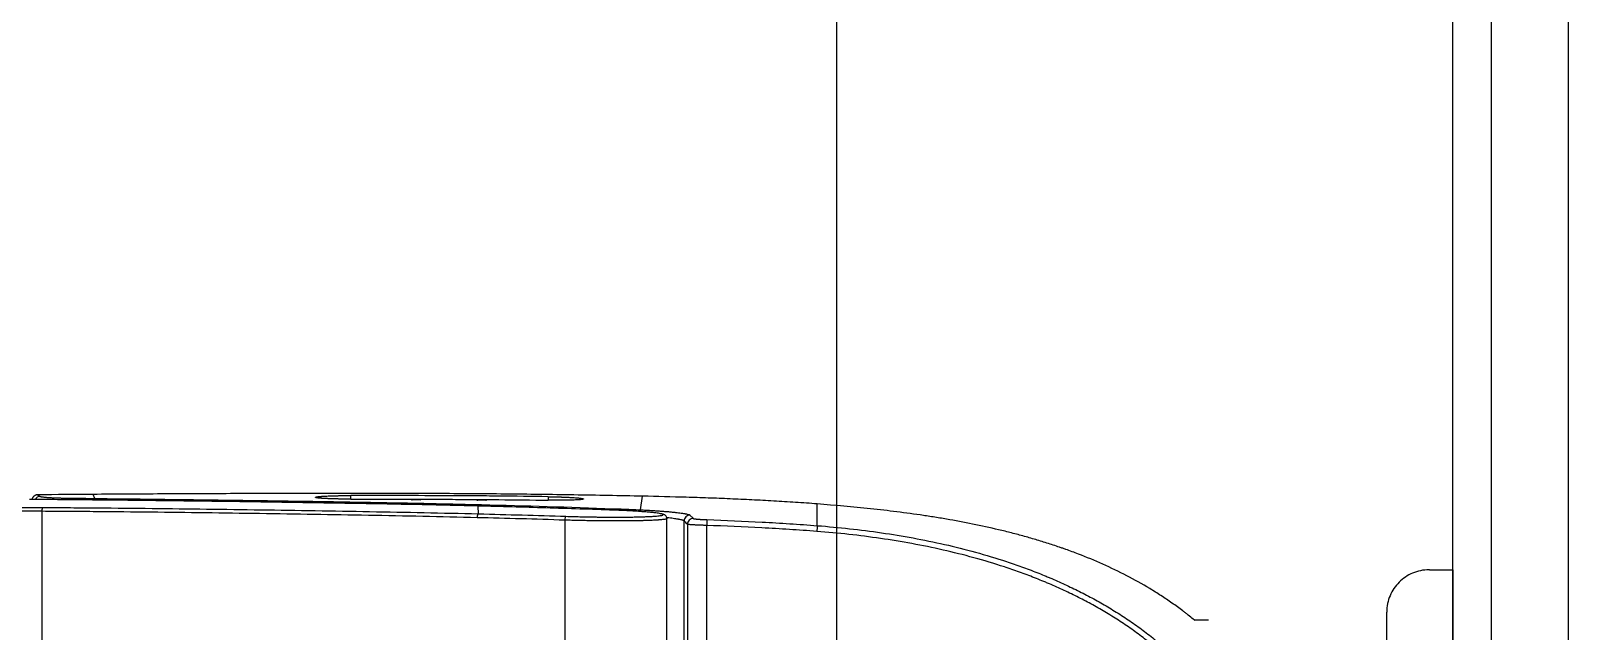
# Model space of a CAD drawing. Header units: millimetres. Extents: x -33000 to 294000, y 0 to 42408.
# Drawn here: x 136759.1 to 137158.3, y 13868.7 to 14024.6 of the extents above; entities that cross this region are included whole.
import ezdxf

# ---------------------------------------------------------------- set-up
doc = ezdxf.new("R2010")
doc.units = ezdxf.units.MM
doc.header["$LTSCALE"] = 50
doc.linetypes.add('DASHDOT', pattern=[22, 20, -1, 0, -1])
doc.layers.add('arch', color=8, linetype='Continuous')

msp = doc.modelspace()

# ---------------------------------------------------------------- linework, layer by layer
at = {"layer": 'arch'}
for p, q in [((137158.27, 14734.6), (137158.27, 13324.6)), ((137138.27, 14714.6), (137138.27, 13344.6)), ((136968.27, 14704.6), (136968.27, 13354.6)), ((137128.27, 13354.6), (137128.27, 14704.6))]:
    msp.add_line(p, q, dxfattribs=at)
at = {"layer": 'arch', "linetype": 'Continuous'}
for p, q in [((136775.79, 13903.13), (136775.29, 13904.2)), ((136917.42, 13900.2), (136917.97, 13903.73)), ((136875.34, 13899.15), (136875.27, 13901.16)), ((136924.26, 13862.21), (136924.26, 13897.93)), ((136928.72, 13862.65), (136928.72, 13897.3)), ((136929.62, 13896.42), (136929.62, 13861.77)), ((137064.84, 13871.5), (137061.34, 13871.5))]:
    msp.add_line(p, q, dxfattribs=at)
at = {"layer": 'arch', "linetype": 'DASHDOT'}
for p, q in [((137122.27, 13884.6), (137128.27, 13884.6)), ((137128.27, 13884.6), (137128.27, 13824.6)), ((137111.14, 13835.61), (137111.14, 13873.61))]:
    msp.add_line(p, q, dxfattribs=at)
for centre, end in [((137122.14, 13873.61), 180), ((137122.27, 13873.6), 90.6474)]:
    msp.add_arc(centre, 11, 90, end, dxfattribs=at)
at = {"layer": 'arch', "linetype": 'Continuous'}
for centre, major_axis, ratio, start_param, end_param in [((136761.61, 13902.19), (0.74, 1.3), 0.994967, 0.534249, 1.624058), ((136770.66, 13901.69), (0.02, 1.5), 0.325966, 0.053503, 0.7703), ((136875.33, 13898.15), (-0.025, -1), 0.32589, 3.194438, 4.720576), ((136898.06, 13897.5), (-0.032, -0.999), 0.32583, 3.194436, 4.722836), ((136912.39, 13898.92), (0.05, 1.5), 0.325788, 0.052844, 0.730475), ((136917.39, 13898.7), (0.08, 1.5), 0.514192, 0.058252, 0.785639), ((136930.22, 13897.3), (1.05, 1.07), 0.997304, 0.748443, 2.347461), ((136931.11, 13896.42), (1.05, 1.07), 0.997302, 0.748005, 2.347892), ((136934.61, 13896.14), (0.05, 1.5), 0.00001, 0.049886, 1.570771)]:
    msp.add_ellipse(centre, major_axis=major_axis, ratio=ratio, start_param=start_param, end_param=end_param, dxfattribs=at)
for points, knots in [([(136875.27, 13901.16), (136865.57, 13901.41), (136855.87, 13901.6), (136841.31, 13901.85), (136836.46, 13901.93), (136826.75, 13902.09), (136821.9, 13902.16), (136812.2, 13902.3), (136807.34, 13902.37), (136797.64, 13902.49), (136792.78, 13902.55), (136785.51, 13902.63), (136783.08, 13902.66), (136779.44, 13902.7), (136778.23, 13902.71), (136775.8, 13902.73), (136774.59, 13902.75), (136770.95, 13902.78), (136768.52, 13902.81), (136764.88, 13902.83), (136763.67, 13902.84), (136761.24, 13902.85), (136760.03, 13902.86), (136758.81, 13902.86)], [0, 0, 0, 0, 0.25, 0.25, 0.375, 0.375, 0.5, 0.5, 0.625, 0.625, 0.75, 0.75, 0.8125, 0.8125, 0.84375, 0.84375, 0.875, 0.875, 0.9375, 0.9375, 0.96875, 0.96875, 1, 1, 1, 1]), ([(136760.89, 13904.08), (136760.79, 13904.08), (136760.7, 13904.07), (136760.58, 13904.05), (136760.55, 13904.04), (136760.51, 13904.03), (136760.48, 13904.02), (136760.42, 13904), (136760.33, 13903.96), (136760.24, 13903.92), (136760.17, 13903.89), (136760.15, 13903.88), (136760.11, 13903.85), (136760.09, 13903.84), (136759.99, 13903.77), (136759.92, 13903.71), (136759.82, 13903.6), (136759.78, 13903.57), (136759.74, 13903.51), (136759.72, 13903.49), (136759.69, 13903.45), (136759.68, 13903.43), (136759.61, 13903.33), (136759.57, 13903.24), (136759.52, 13903.13), (136759.51, 13903.11), (136759.5, 13903.06), (136759.49, 13903.04), (136759.47, 13902.97), (136759.46, 13902.92), (136759.45, 13902.87), (136759.44, 13902.86), (136759.44, 13902.86)], [0, 0, 0, 0, 0.14142, 0.14142, 0.176775, 0.176775, 0.21213, 0.21213, 0.28284, 0.35355, 0.35355, 0.388905, 0.388905, 0.424261, 0.424261, 0.565681, 0.565681, 0.636391, 0.636391, 0.671746, 0.671746, 0.707101, 0.707101, 0.848521, 0.848521, 0.883876, 0.883876, 0.919231, 0.919231, 0.989941, 0.989941, 1, 1, 1, 1]), ([(136760.89, 13904.08), (136760.95, 13904.05), (136761, 13904.02), (136761.24, 13903.89), (136761.42, 13903.79), (136761.59, 13903.69)], [0, 0, 0, 0, 0.241703, 0.241703, 1, 1, 1, 1]), ([(136761.59, 13903.69), (136761.62, 13903.67), (136761.66, 13903.65), (136761.74, 13903.63), (136761.78, 13903.62), (136761.83, 13903.61), (136761.87, 13903.6), (136761.89, 13903.6), (136761.98, 13903.58), (136762.07, 13903.56), (136762.26, 13903.53), (136762.48, 13903.5), (136762.86, 13903.46), (136763.16, 13903.44), (136763.41, 13903.42), (136763.49, 13903.41), (136763.62, 13903.4), (136763.66, 13903.4), (136763.75, 13903.4), (136763.97, 13903.38), (136764.4, 13903.36), (136765.03, 13903.32), (136765.7, 13903.3), (136766.19, 13903.28), (136766.5, 13903.27), (136766.56, 13903.27), (136766.69, 13903.26), (136766.75, 13903.26), (136766.95, 13903.26), (136767.08, 13903.25), (136767.48, 13903.24), (136768.02, 13903.23), (136768.86, 13903.21), (136769.44, 13903.2), (136770.04, 13903.19), (136770.34, 13903.19), (136770.65, 13903.19)], [0, 0, 0, 0, 0.0625, 0.0625, 0.09375, 0.109375, 0.109375, 0.125, 0.125, 0.1875, 0.1875, 0.25, 0.3125, 0.375, 0.375, 0.40625, 0.40625, 0.421875, 0.421875, 0.4375, 0.5, 0.5625, 0.625, 0.6875, 0.6875, 0.703125, 0.703125, 0.71875, 0.71875, 0.75, 0.75, 0.8125, 0.875, 0.9375, 0.9375, 1, 1, 1, 1]), ([(136917.97, 13903.73), (136912.02, 13903.85), (136906.08, 13903.96), (136894.19, 13904.14), (136888.25, 13904.22), (136879.33, 13904.31), (136876.36, 13904.33), (136870.41, 13904.37), (136867.44, 13904.39), (136858.52, 13904.43), (136852.58, 13904.44), (136840.69, 13904.44), (136831.77, 13904.44), (136822.85, 13904.42), (136816.91, 13904.41), (136813.93, 13904.4), (136805.01, 13904.36), (136799.07, 13904.34), (136790.15, 13904.29), (136787.18, 13904.27), (136781.23, 13904.24), (136778.26, 13904.22), (136775.29, 13904.2)], [0, 0, 0, 0, 0.125, 0.125, 0.25, 0.25, 0.3125, 0.3125, 0.375, 0.375, 0.5, 0.5, 0.625, 0.6875, 0.6875, 0.75, 0.75, 0.875, 0.875, 0.9375, 0.9375, 1, 1, 1, 1]), ([(136775.79, 13903.13), (136778.63, 13903.1), (136781.48, 13903.07), (136787.17, 13903.01), (136790.02, 13902.97), (136798.56, 13902.87), (136804.25, 13902.8), (136815.64, 13902.65), (136821.34, 13902.57), (136832.72, 13902.39), (136838.42, 13902.3), (136846.96, 13902.15), (136849.8, 13902.1), (136855.5, 13901.99), (136861.19, 13901.88), (136866.88, 13901.75), (136872.58, 13901.62), (136875.42, 13901.55), (136889.66, 13901.19), (136901.04, 13900.83), (136912.42, 13900.41)], [0, 0, 0, 0, 0.0625, 0.0625, 0.125, 0.125, 0.25, 0.25, 0.375, 0.375, 0.5, 0.5, 0.5625, 0.5625, 0.625, 0.6875, 0.6875, 0.75, 0.75, 1, 1, 1, 1]), ([(136842.22, 13902.98), (136842.2, 13902.98), (136842.17, 13902.98), (136842.13, 13902.98), (136842.08, 13902.98), (136842.04, 13902.98), (136841.99, 13902.98), (136841.95, 13902.98), (136841.9, 13902.98), (136841.86, 13902.98), (136841.81, 13902.98), (136841.77, 13902.98), (136841.72, 13902.98), (136841.68, 13902.98), (136841.63, 13902.98), (136841.59, 13902.98), (136841.54, 13902.98), (136841.5, 13902.98), (136841.45, 13902.98), (136841.41, 13902.98), (136841.36, 13902.98), (136841.32, 13902.98), (136841.27, 13902.98), (136841.23, 13902.98), (136841.18, 13902.98), (136841.14, 13902.98), (136841.09, 13902.98), (136841.05, 13902.98), (136841, 13902.98), (136840.96, 13902.98), (136840.91, 13902.98), (136840.87, 13902.98), (136840.82, 13902.98), (136840.78, 13902.98), (136840.73, 13902.98), (136840.69, 13902.98), (136840.65, 13902.98), (136840.6, 13902.98), (136840.56, 13902.98), (136840.51, 13902.98), (136840.47, 13902.98), (136840.29, 13902.99), (136839.98, 13902.99), (136839.54, 13902.99), (136839.11, 13903), (136838.69, 13903.01), (136838.28, 13903.02), (136837.88, 13903.03), (136837.49, 13903.04), (136837.06, 13903.05), (136836.61, 13903.07), (136836.15, 13903.09), (136835.71, 13903.11), (136835.29, 13903.13), (136834.91, 13903.15), (136834.56, 13903.18), (136834.24, 13903.2), (136833.96, 13903.23), (136833.71, 13903.26), (136833.5, 13903.28), (136833.32, 13903.31), (136833.19, 13903.34), (136833.09, 13903.37), (136833.03, 13903.4), (136833.01, 13903.43), (136833.03, 13903.46), (136833.09, 13903.49), (136833.19, 13903.52), (136833.32, 13903.55), (136833.5, 13903.58), (136833.71, 13903.61), (136833.96, 13903.63), (136834.24, 13903.66), (136834.56, 13903.69), (136834.91, 13903.71), (136835.29, 13903.74), (136835.77, 13903.76), (136836.36, 13903.79), (136836.97, 13903.81), (136837.48, 13903.83), (136837.87, 13903.84), (136838.28, 13903.85), (136838.69, 13903.86), (136839.11, 13903.87), (136839.54, 13903.88), (136839.97, 13903.88), (136840.29, 13903.89), (136840.51, 13903.89), (136840.6, 13903.89), (136840.69, 13903.89), (136840.79, 13903.89), (136840.88, 13903.89), (136840.98, 13903.89), (136841.07, 13903.89), (136841.17, 13903.89), (136841.26, 13903.89), (136841.36, 13903.89), (136841.45, 13903.89), (136841.55, 13903.89), (136841.64, 13903.89), (136841.74, 13903.89), (136841.83, 13903.89), (136841.93, 13903.89), (136842.03, 13903.9), (136842.12, 13903.9), (136842.19, 13903.9), (136842.22, 13903.9)], [0, 0, 0, 0, 0.001566, 0.003131, 0.004696, 0.006259, 0.007823, 0.009385, 0.010947, 0.012509, 0.01407, 0.015631, 0.017192, 0.018752, 0.020311, 0.021871, 0.02343, 0.024989, 0.026548, 0.028107, 0.029666, 0.031225, 0.032783, 0.034342, 0.035901, 0.03746, 0.039019, 0.040579, 0.042138, 0.043698, 0.045258, 0.046819, 0.04838, 0.049941, 0.051503, 0.053065, 0.054628, 0.056191, 0.057755, 0.05932, 0.060885, 0.062451, 0.078124, 0.09376, 0.109397, 0.125073, 0.140664, 0.156219, 0.171775, 0.18737, 0.208267, 0.229121, 0.250022, 0.270814, 0.291564, 0.312361, 0.333223, 0.354043, 0.374912, 0.395769, 0.416586, 0.437452, 0.458245, 0.478997, 0.499798, 0.520693, 0.541546, 0.562447, 0.583221, 0.603954, 0.624732, 0.645621, 0.666466, 0.687357, 0.708176, 0.72895, 0.749769, 0.780996, 0.81222, 0.827891, 0.843524, 0.859156, 0.874826, 0.890421, 0.905978, 0.921535, 0.937129, 0.940447, 0.943762, 0.947075, 0.950385, 0.953693, 0.956999, 0.960305, 0.963609, 0.966913, 0.970216, 0.97352, 0.976824, 0.98013, 0.983436, 0.986744, 0.990054, 0.993367, 0.996682, 1, 1, 1, 1]), ([(136893.42, 13903.6), (136889.15, 13903.66), (136884.88, 13903.71), (136878.48, 13903.77), (136876.35, 13903.79), (136872.08, 13903.82), (136865.68, 13903.85), (136857.15, 13903.88), (136850.75, 13903.89), (136846.48, 13903.89), (136844.35, 13903.89), (136842.22, 13903.9)], [0, 0, 0, 0, 0.25, 0.25, 0.375, 0.375, 0.5, 0.75, 0.875, 0.875, 1, 1, 1, 1]), ([(136842.22, 13902.98), (136844.35, 13902.97), (136846.48, 13902.97), (136850.75, 13902.97), (136857.15, 13902.96), (136865.68, 13902.93), (136872.08, 13902.9), (136876.35, 13902.87), (136878.48, 13902.85), (136884.88, 13902.79), (136889.15, 13902.74), (136893.42, 13902.68)], [0, 0, 0, 0, 0.125, 0.125, 0.25, 0.5, 0.625, 0.625, 0.75, 0.75, 1, 1, 1, 1]), ([(136859.57, 13902.78), (136859.47, 13902.78), (136859.22, 13902.78), (136858.79, 13902.78), (136858.36, 13902.76), (136858.13, 13902.75), (136858, 13902.72), (136857.95, 13902.71)], [0, 0, 0, 0, 0.138102, 0.377285, 0.617579, 0.868776, 1, 1, 1, 1]), ([(136859.29, 13902.78), (136859.23, 13902.78), (136859.16, 13902.78), (136859.08, 13902.78), (136859.06, 13902.78), (136859.02, 13902.78), (136859, 13902.78), (136858.94, 13902.78), (136858.9, 13902.78), (136858.79, 13902.77), (136858.72, 13902.77), (136858.63, 13902.77), (136858.61, 13902.77), (136858.58, 13902.77), (136858.53, 13902.77), (136858.45, 13902.76), (136858.4, 13902.76), (136858.34, 13902.76), (136858.32, 13902.76), (136858.25, 13902.75), (136858.21, 13902.75), (136858.16, 13902.74), (136858.14, 13902.74), (136858.12, 13902.74), (136858.11, 13902.74), (136858.08, 13902.73), (136858.07, 13902.73), (136858.07, 13902.72)], [0, 0, 0, 0, 0.101469, 0.101469, 0.13356, 0.13356, 0.16565, 0.16565, 0.229831, 0.229831, 0.358192, 0.358192, 0.390283, 0.390283, 0.422373, 0.486554, 0.550735, 0.550735, 0.614915, 0.614915, 0.743277, 0.743277, 0.807458, 0.807458, 0.871638, 0.871638, 1, 1, 1, 1]), ([(136860.47, 13902.74), (136860.39, 13902.75), (136860.2, 13902.76), (136859.87, 13902.77), (136859.64, 13902.78), (136859.57, 13902.78)], [0, 0, 0, 0, 0.378429, 0.807237, 1, 1, 1, 1]), ([(136876.57, 13902.68), (136876.47, 13902.68), (136876.22, 13902.68), (136875.79, 13902.68), (136875.37, 13902.67), (136875.13, 13902.66), (136875, 13902.63), (136874.96, 13902.62)], [0, 0, 0, 0, 0.138674, 0.37779, 0.617967, 0.869015, 1, 1, 1, 1]), ([(136876.29, 13902.68), (136876.23, 13902.68), (136876.17, 13902.68), (136876.08, 13902.68), (136876.06, 13902.68), (136876.02, 13902.68), (136876, 13902.68), (136875.94, 13902.68), (136875.9, 13902.68), (136875.79, 13902.68), (136875.72, 13902.68), (136875.63, 13902.68), (136875.61, 13902.68), (136875.58, 13902.68), (136875.53, 13902.67), (136875.45, 13902.67), (136875.4, 13902.67), (136875.34, 13902.67), (136875.32, 13902.66), (136875.25, 13902.66), (136875.21, 13902.66), (136875.16, 13902.65), (136875.15, 13902.65), (136875.12, 13902.65), (136875.11, 13902.64), (136875.08, 13902.64), (136875.07, 13902.63), (136875.07, 13902.63)], [0, 0, 0, 0, 0.101412, 0.101412, 0.133504, 0.133504, 0.165597, 0.165597, 0.229781, 0.229781, 0.358151, 0.358151, 0.390244, 0.390244, 0.422336, 0.486521, 0.550706, 0.550706, 0.614891, 0.614891, 0.74326, 0.74326, 0.807445, 0.807445, 0.87163, 0.87163, 1, 1, 1, 1]), ([(136877.47, 13902.64), (136877.39, 13902.65), (136877.2, 13902.66), (136876.87, 13902.67), (136876.64, 13902.68), (136876.57, 13902.68)], [0, 0, 0, 0, 0.379059, 0.808181, 1, 1, 1, 1]), ([(136893.42, 13903.6), (136893.43, 13903.6), (136893.47, 13903.6), (136893.51, 13903.6), (136893.56, 13903.6), (136893.61, 13903.6), (136893.66, 13903.6), (136893.71, 13903.6), (136893.76, 13903.6), (136893.81, 13903.6), (136893.85, 13903.6), (136893.9, 13903.59), (136893.95, 13903.59), (136894, 13903.59), (136894.05, 13903.59), (136894.1, 13903.59), (136894.14, 13903.59), (136894.19, 13903.59), (136894.24, 13903.59), (136894.29, 13903.59), (136894.34, 13903.59), (136894.38, 13903.59), (136894.43, 13903.58), (136894.48, 13903.58), (136894.53, 13903.58), (136894.58, 13903.58), (136894.62, 13903.58), (136894.67, 13903.58), (136894.72, 13903.58), (136894.77, 13903.58), (136894.81, 13903.58), (136894.86, 13903.58), (136894.91, 13903.58), (136894.95, 13903.57), (136895, 13903.57), (136895.05, 13903.57), (136895.1, 13903.57), (136895.14, 13903.57), (136895.19, 13903.57), (136895.24, 13903.57), (136895.28, 13903.57), (136895.33, 13903.57), (136895.38, 13903.56), (136895.42, 13903.56), (136895.47, 13903.56), (136895.52, 13903.56), (136895.56, 13903.56), (136895.61, 13903.56), (136895.66, 13903.56), (136895.7, 13903.56), (136895.75, 13903.55), (136895.8, 13903.55), (136895.84, 13903.55), (136895.89, 13903.55), (136895.94, 13903.55), (136895.98, 13903.55), (136896.03, 13903.55), (136896.07, 13903.55), (136896.12, 13903.54), (136896.17, 13903.54), (136896.21, 13903.54), (136896.26, 13903.54), (136896.3, 13903.54), (136896.35, 13903.54), (136896.4, 13903.54), (136896.44, 13903.53), (136896.49, 13903.53), (136896.53, 13903.53), (136896.58, 13903.53), (136896.62, 13903.53), (136896.67, 13903.53), (136896.71, 13903.52), (136896.76, 13903.52), (136896.81, 13903.52), (136896.85, 13903.52), (136896.9, 13903.52), (136897.15, 13903.51), (136897.6, 13903.49), (136898.23, 13903.47), (136898.83, 13903.44), (136899.4, 13903.41), (136899.97, 13903.37), (136900.54, 13903.33), (136901.08, 13903.28), (136901.54, 13903.24), (136901.93, 13903.19), (136902.24, 13903.14), (136902.46, 13903.1), (136902.59, 13903.05), (136902.63, 13903), (136902.59, 13902.96), (136902.46, 13902.92), (136902.24, 13902.88), (136901.93, 13902.84), (136901.55, 13902.8), (136901.09, 13902.77), (136900.55, 13902.75), (136899.94, 13902.72), (136899.27, 13902.7), (136898.55, 13902.69), (136897.77, 13902.67), (136897.2, 13902.67), (136896.86, 13902.67), (136896.77, 13902.67), (136896.69, 13902.67), (136896.6, 13902.67), (136896.52, 13902.66), (136896.43, 13902.66), (136896.35, 13902.66), (136896.26, 13902.66), (136896.18, 13902.66), (136896.09, 13902.66), (136896, 13902.66), (136895.92, 13902.66), (136895.83, 13902.66), (136895.74, 13902.66), (136895.65, 13902.66), (136895.57, 13902.66), (136895.48, 13902.66), (136895.39, 13902.66), (136895.3, 13902.67), (136895.22, 13902.67), (136895.13, 13902.67), (136895.04, 13902.67), (136894.95, 13902.67), (136894.86, 13902.67), (136894.77, 13902.67), (136894.68, 13902.67), (136894.59, 13902.67), (136894.51, 13902.67), (136894.42, 13902.67), (136894.33, 13902.67), (136894.24, 13902.67), (136894.15, 13902.67), (136894.05, 13902.67), (136893.96, 13902.67), (136893.87, 13902.68), (136893.78, 13902.68), (136893.69, 13902.68), (136893.6, 13902.68), (136893.51, 13902.68), (136893.45, 13902.68), (136893.42, 13902.68)], [0, 0, 0, 0, 0.001688, 0.003374, 0.005059, 0.006743, 0.008424, 0.010104, 0.011783, 0.013461, 0.015137, 0.016812, 0.018485, 0.020158, 0.021829, 0.023499, 0.025168, 0.026836, 0.028503, 0.030169, 0.031834, 0.033498, 0.035162, 0.036825, 0.038487, 0.040148, 0.041809, 0.043469, 0.045129, 0.046788, 0.048447, 0.050105, 0.051764, 0.053421, 0.055079, 0.056736, 0.058394, 0.060051, 0.061708, 0.063365, 0.065022, 0.066679, 0.068337, 0.069994, 0.071652, 0.07331, 0.074968, 0.076627, 0.078286, 0.079946, 0.081606, 0.083266, 0.084928, 0.08659, 0.088252, 0.089915, 0.091579, 0.093244, 0.09491, 0.096577, 0.098244, 0.099913, 0.101583, 0.103254, 0.104926, 0.106599, 0.108273, 0.109949, 0.111626, 0.113304, 0.114984, 0.116665, 0.118348, 0.120032, 0.121718, 0.123406, 0.125095, 0.150232, 0.17514, 0.199975, 0.224892, 0.250047, 0.281416, 0.312482, 0.343551, 0.374925, 0.406303, 0.437371, 0.468436, 0.499798, 0.531191, 0.562273, 0.593348, 0.624719, 0.656134, 0.687239, 0.71834, 0.749742, 0.78116, 0.81227, 0.843382, 0.874802, 0.877969, 0.881131, 0.884287, 0.887438, 0.890584, 0.893726, 0.896863, 0.899996, 0.903126, 0.906252, 0.909375, 0.912495, 0.915613, 0.918729, 0.921843, 0.924955, 0.928066, 0.931177, 0.934286, 0.937396, 0.940505, 0.943615, 0.946725, 0.949837, 0.952949, 0.956063, 0.959179, 0.962298, 0.965419, 0.968542, 0.971669, 0.974799, 0.977933, 0.981071, 0.984213, 0.98736, 0.990512, 0.993669, 0.996832, 1, 1, 1, 1]), ([(136963.32, 13901.72), (136961.43, 13901.86), (136959.55, 13902), (136955.77, 13902.25), (136951.99, 13902.48), (136948.22, 13902.68), (136944.44, 13902.87), (136942.55, 13902.95), (136938.77, 13903.11), (136936.88, 13903.19), (136933.1, 13903.32), (136931.21, 13903.38), (136925.53, 13903.55), (136921.75, 13903.65), (136917.97, 13903.73)], [0, 0, 0, 0, 0.125, 0.125, 0.25, 0.375, 0.375, 0.5, 0.5, 0.625, 0.625, 0.75, 0.75, 1, 1, 1, 1]), ([(136762.08, 13899.8), (136758.64, 13899.81), (136755.18, 13899.8), (136748.24, 13899.76), (136744.75, 13899.72), (136739.49, 13899.63), (136737.73, 13899.6), (136734.21, 13899.53), (136732.44, 13899.49), (136729.79, 13899.42), (136728.9, 13899.39), (136727.13, 13899.34), (136726.24, 13899.32), (136723.57, 13899.24), (136721.79, 13899.18), (136720.01, 13899.11)], [0, 0, 0, 0, 0.25, 0.25, 0.5, 0.5, 0.625, 0.625, 0.75, 0.75, 0.8125, 0.8125, 0.875, 0.875, 1, 1, 1, 1]), ([(136720.15, 13900.1), (136721.94, 13900.17), (136723.73, 13900.23), (136726.41, 13900.32), (136727.3, 13900.34), (136729.08, 13900.39), (136729.97, 13900.42), (136732.63, 13900.48), (136734.4, 13900.53), (136737.94, 13900.6), (136739.71, 13900.63), (136744.99, 13900.72), (136748.49, 13900.76), (136755.47, 13900.8), (136758.94, 13900.8), (136762.39, 13900.79)], [0, 0, 0, 0, 0.125, 0.125, 0.1875, 0.1875, 0.25, 0.25, 0.375, 0.375, 0.5, 0.5, 0.75, 0.75, 1, 1, 1, 1]), ([(136762.08, 13899.8), (136762.08, 13899.86), (136762.08, 13899.92), (136762.09, 13900.05), (136762.1, 13900.11), (136762.11, 13900.22), (136762.12, 13900.28), (136762.14, 13900.39), (136762.16, 13900.44), (136762.19, 13900.53), (136762.2, 13900.57), (136762.23, 13900.64), (136762.25, 13900.68), (136762.29, 13900.73), (136762.31, 13900.75), (136762.35, 13900.78), (136762.37, 13900.79), (136762.39, 13900.79)], [0, 0, 0, 0, 0.125, 0.125, 0.25, 0.25, 0.375, 0.375, 0.5, 0.5, 0.625, 0.625, 0.75, 0.75, 0.875, 0.875, 1, 1, 1, 1]), ([(136875.01, 13898.15), (136865.6, 13898.39), (136856.19, 13898.57), (136842.07, 13898.83), (136837.37, 13898.91), (136827.96, 13899.06), (136823.25, 13899.13), (136813.84, 13899.27), (136804.43, 13899.4), (136795.02, 13899.51), (136785.61, 13899.61), (136780.9, 13899.66), (136773.84, 13899.72), (136771.49, 13899.74), (136766.79, 13899.78), (136764.43, 13899.79), (136762.08, 13899.8)], [0, 0, 0, 0, 0.25, 0.25, 0.375, 0.375, 0.5, 0.5, 0.625, 0.75, 0.75, 0.875, 0.875, 0.9375, 0.9375, 1, 1, 1, 1]), ([(136762.39, 13900.79), (136764.74, 13900.79), (136767.1, 13900.77), (136771.81, 13900.74), (136774.16, 13900.72), (136781.22, 13900.66), (136785.92, 13900.61), (136795.34, 13900.51), (136800.04, 13900.45), (136809.46, 13900.33), (136814.16, 13900.27), (136823.57, 13900.13), (136828.28, 13900.06), (136837.69, 13899.9), (136842.4, 13899.82), (136856.52, 13899.57), (136865.93, 13899.39), (136875.34, 13899.15)], [0, 0, 0, 0, 0.0625, 0.0625, 0.125, 0.125, 0.25, 0.25, 0.375, 0.375, 0.5, 0.5, 0.625, 0.625, 0.75, 0.75, 1, 1, 1, 1]), ([(136910.47, 13900.09), (136907.54, 13900.2), (136904.6, 13900.3), (136898.74, 13900.49), (136895.81, 13900.59), (136887.01, 13900.85), (136881.14, 13901.02), (136875.27, 13901.16)], [0, 0, 0, 0, 0.25, 0.25, 0.5, 0.5, 1, 1, 1, 1]), ([(136898.08, 13898.5), (136898.67, 13898.48), (136899.27, 13898.47), (136900.48, 13898.43), (136901.09, 13898.42), (136902.32, 13898.39), (136902.93, 13898.38), (136903.71, 13898.36), (136903.87, 13898.36), (136904.18, 13898.35), (136904.34, 13898.35), (136904.81, 13898.34), (136905.13, 13898.34), (136905.6, 13898.33), (136905.75, 13898.33), (136906.06, 13898.33), (136906.22, 13898.32), (136906.69, 13898.32), (136907, 13898.32), (136907.92, 13898.31), (136908.53, 13898.3), (136909.73, 13898.3), (136910.32, 13898.29), (136911.19, 13898.29), (136911.48, 13898.29), (136911.91, 13898.3), (136912.12, 13898.3), (136912.34, 13898.3), (136912.48, 13898.3), (136912.55, 13898.3), (136913.18, 13898.3), (136913.73, 13898.31), (136914.78, 13898.32), (136915.3, 13898.32), (136916.28, 13898.34), (136916.76, 13898.35), (136917.33, 13898.37), (136917.44, 13898.37), (136917.61, 13898.37), (136917.67, 13898.38), (136917.78, 13898.38), (136918.05, 13898.39), (136918.32, 13898.4), (136918.94, 13898.42), (136919.71, 13898.45), (136920.39, 13898.49), (136920.85, 13898.51), (136921.01, 13898.52), (136921.22, 13898.54), (136921.29, 13898.55), (136921.39, 13898.55), (136921.43, 13898.56), (136921.5, 13898.56), (136921.53, 13898.57), (136921.82, 13898.59), (136922.05, 13898.61), (136922.45, 13898.66), (136922.63, 13898.69), (136922.9, 13898.74), (136923.01, 13898.77), (136923.09, 13898.79)], [0, 0, 0, 0, 0.055808, 0.055808, 0.111616, 0.111616, 0.167425, 0.167425, 0.181377, 0.181377, 0.195329, 0.195329, 0.223233, 0.223233, 0.237185, 0.237185, 0.251137, 0.251137, 0.279041, 0.279041, 0.334849, 0.334849, 0.390658, 0.390658, 0.418562, 0.418562, 0.432514, 0.43949, 0.43949, 0.446466, 0.446466, 0.502274, 0.502274, 0.558082, 0.558082, 0.613891, 0.613891, 0.627843, 0.627843, 0.634819, 0.634819, 0.641795, 0.669699, 0.669699, 0.725507, 0.781315, 0.781315, 0.80922, 0.80922, 0.823172, 0.823172, 0.830148, 0.830148, 0.837124, 0.837124, 0.892932, 0.892932, 0.94874, 0.94874, 1, 1, 1, 1]), ([(136922.96, 13899.11), (136922.93, 13899.11), (136922.9, 13899.12), (136922.85, 13899.13), (136922.84, 13899.14), (136922.8, 13899.15), (136922.79, 13899.15), (136922.73, 13899.16), (136922.69, 13899.17), (136922.49, 13899.21), (136922.31, 13899.25), (136921.87, 13899.32), (136921.63, 13899.35), (136921.09, 13899.42), (136920.79, 13899.45), (136920.38, 13899.5), (136920.29, 13899.5), (136920.12, 13899.52), (136919.86, 13899.55), (136919.59, 13899.57), (136919.03, 13899.62), (136918.63, 13899.65), (136917.79, 13899.72), (136917.34, 13899.75), (136916.64, 13899.79), (136916.4, 13899.81), (136916.1, 13899.83), (136916.04, 13899.83), (136915.91, 13899.84), (136915.73, 13899.85), (136915.54, 13899.86), (136914.91, 13899.9), (136914.39, 13899.92), (136913.32, 13899.98), (136912.77, 13900), (136911.64, 13900.05), (136911.06, 13900.07), (136910.47, 13900.09)], [0, 0, 0, 0, 0.021526, 0.021526, 0.033175, 0.033175, 0.044823, 0.044823, 0.06812, 0.06812, 0.161308, 0.161308, 0.254496, 0.254496, 0.347684, 0.347684, 0.370981, 0.370981, 0.394278, 0.440872, 0.440872, 0.53406, 0.53406, 0.627248, 0.627248, 0.673842, 0.673842, 0.685491, 0.685491, 0.697139, 0.720436, 0.720436, 0.813624, 0.813624, 0.906812, 0.906812, 1, 1, 1, 1]), ([(136917.42, 13900.2), (136917.89, 13900.17), (136918.35, 13900.15), (136919.24, 13900.1), (136920.11, 13900.05), (136921.35, 13899.97), (136922.53, 13899.88), (136923.27, 13899.83), (136923.81, 13899.78), (136923.98, 13899.77), (136924.2, 13899.75), (136924.25, 13899.75), (136924.33, 13899.74), (136924.46, 13899.73), (136924.59, 13899.72), (136925.01, 13899.68), (136925.64, 13899.62), (136926.52, 13899.53), (136927.31, 13899.43), (136927.78, 13899.37), (136928.22, 13899.31), (136928.42, 13899.28), (136928.64, 13899.24), (136928.66, 13899.24), (136928.71, 13899.23), (136928.78, 13899.22), (136928.94, 13899.19), (136929.06, 13899.17), (136929.3, 13899.12), (136929.58, 13899.06), (136929.91, 13898.97), (136930.07, 13898.92), (136930.19, 13898.86), (136930.24, 13898.83), (136930.26, 13898.8)], [0, 0, 0, 0, 0.0625, 0.0625, 0.125, 0.1875, 0.25, 0.3125, 0.3125, 0.34375, 0.34375, 0.351563, 0.351563, 0.359375, 0.375, 0.375, 0.4375, 0.5, 0.5625, 0.625, 0.625, 0.6875, 0.6875, 0.695312, 0.695312, 0.703125, 0.71875, 0.75, 0.75, 0.8125, 0.875, 0.9375, 0.9375, 1, 1, 1, 1]), ([(136923.09, 13898.79), (136923.1, 13898.79), (136923.1, 13898.8), (136923.12, 13898.8), (136923.13, 13898.81), (136923.15, 13898.81), (136923.16, 13898.82), (136923.18, 13898.83), (136923.2, 13898.84), (136923.24, 13898.86), (136923.26, 13898.87), (136923.29, 13898.92), (136923.28, 13898.98), (136923.14, 13899.05), (136923.01, 13899.09), (136922.99, 13899.1), (136922.96, 13899.11)], [0, 0, 0, 0, 0.024325, 0.024325, 0.061633, 0.061633, 0.098941, 0.098941, 0.173556, 0.173556, 0.322788, 0.322788, 0.621251, 0.919713, 0.919713, 1, 1, 1, 1]), ([(136924.23, 13897.92), (136924.24, 13898), (136924.25, 13898.23), (136924.05, 13898.58), (136923.81, 13898.81), (136923.57, 13898.94), (136923.39, 13899.02), (136923.25, 13899.05), (136923.2, 13899.06)], [0, 0, 0, 0, 0.075719, 0.245634, 0.40836, 0.601237, 0.878176, 1, 1, 1, 1]), ([(136928.72, 13897.3), (136928.69, 13897.33), (136928.65, 13897.36), (136928.54, 13897.42), (136928.39, 13897.48), (136928.08, 13897.57), (136927.81, 13897.63), (136927.59, 13897.67), (136927.47, 13897.7), (136927.32, 13897.72), (136927.26, 13897.73), (136927.21, 13897.74), (136927.19, 13897.75), (136926.99, 13897.78), (136926.79, 13897.81), (136926.38, 13897.87), (136925.94, 13897.94), (136925.19, 13898.03), (136924.63, 13898.09), (136924.32, 13898.12), (136924.31, 13898.12)], [0, 0, 0, 0, 0.11043, 0.11043, 0.22086, 0.33129, 0.44172, 0.44172, 0.496936, 0.524543, 0.538347, 0.538347, 0.552151, 0.552151, 0.662581, 0.662581, 0.773011, 0.883441, 0.993871, 1, 1, 1, 1]), ([(136930.26, 13898.8), (136930.32, 13898.75), (136930.37, 13898.7), (136930.63, 13898.44), (136930.84, 13898.24), (136931.09, 13897.99), (136931.12, 13897.96), (136931.16, 13897.92)], [0, 0, 0, 0, 0.175122, 0.175122, 0.875608, 0.875608, 1, 1, 1, 1]), ([(137061.36, 13871.43), (137061.21, 13871.55), (137061.07, 13871.67), (137060.47, 13872.15), (137060.02, 13872.52), (137059.34, 13873.05), (137059.11, 13873.23), (137058.65, 13873.59), (137057.5, 13874.47), (137056.34, 13875.32), (137054.45, 13876.64), (137053.5, 13877.29), (137051.57, 13878.54), (137050.6, 13879.15), (137047.66, 13880.92), (137045.66, 13882.03), (137041.61, 13884.14), (137039.54, 13885.13), (137035.36, 13887), (137033.24, 13887.88), (137030.01, 13889.12), (137028.93, 13889.52), (137027.57, 13890), (137027.29, 13890.1), (137026.75, 13890.29), (137025.93, 13890.57), (137024.01, 13891.22), (137022.36, 13891.74), (137020.7, 13892.25), (137020.15, 13892.41), (137019.04, 13892.74), (137018.49, 13892.9), (137016.82, 13893.37), (137015.71, 13893.67), (137013.47, 13894.26), (137012.36, 13894.54), (137008.99, 13895.35), (137006.74, 13895.85), (137002.23, 13896.79), (136999.96, 13897.22), (136997.12, 13897.72), (136996.55, 13897.81), (136995.41, 13898.01), (136994.84, 13898.1), (136993.13, 13898.38), (136991.99, 13898.55), (136988.56, 13899.07), (136986.28, 13899.38), (136981.7, 13899.96), (136979.41, 13900.22), (136972.52, 13900.95), (136967.92, 13901.36), (136963.32, 13901.72)], [0, 0, 0, 0, 0.005355, 0.005355, 0.021932, 0.021932, 0.030221, 0.030221, 0.038509, 0.071664, 0.071664, 0.104819, 0.104819, 0.137974, 0.137974, 0.204284, 0.204284, 0.270593, 0.270593, 0.336903, 0.336903, 0.370058, 0.370058, 0.378347, 0.378347, 0.386635, 0.403213, 0.436368, 0.436368, 0.452945, 0.452945, 0.469522, 0.469522, 0.502677, 0.502677, 0.535832, 0.535832, 0.602142, 0.602142, 0.668452, 0.668452, 0.685029, 0.685029, 0.701606, 0.701606, 0.734761, 0.734761, 0.801071, 0.801071, 0.867381, 0.867381, 1, 1, 1, 1]), ([(136963.32, 13896.07), (136963.32, 13896.08), (136963.32, 13896.09), (136963.32, 13896.12), (136963.32, 13896.16), (136963.32, 13896.21), (136963.32, 13896.26), (136963.32, 13896.33), (136963.32, 13896.4), (136963.32, 13896.46), (136963.32, 13896.5), (136963.32, 13896.56), (136963.32, 13896.62), (136963.32, 13896.68), (136963.32, 13896.75), (136963.32, 13896.82), (136963.32, 13896.89), (136963.32, 13896.98), (136963.32, 13897.1), (136963.32, 13897.25), (136963.32, 13897.44), (136963.32, 13897.71), (136963.32, 13898.05), (136963.32, 13898.45), (136963.32, 13898.87), (136963.32, 13899.29), (136963.32, 13899.71), (136963.32, 13900.13), (136963.32, 13900.45), (136963.32, 13900.7), (136963.32, 13900.91), (136963.32, 13901.1), (136963.32, 13901.26), (136963.32, 13901.36), (136963.32, 13901.48), (136963.32, 13901.6), (136963.32, 13901.68), (136963.32, 13901.72)], [0, 0, 0, 0, 0.00287, 0.005585, 0.014371, 0.023835, 0.032379, 0.044545, 0.060335, 0.067657, 0.076014, 0.085407, 0.095836, 0.1073, 0.119799, 0.133334, 0.143161, 0.15879, 0.180222, 0.207456, 0.240494, 0.279334, 0.34877, 0.420582, 0.49477, 0.571333, 0.645498, 0.718498, 0.790332, 0.816636, 0.853136, 0.899831, 0.918747, 0.936997, 0.954581, 0.98085, 1, 1, 1, 1]), ([(136924.26, 13897.92), (136924.26, 13897.91), (136924.25, 13897.9), (136924.23, 13897.87), (136924.21, 13897.86), (136924.17, 13897.84), (136924.16, 13897.83), (136924.13, 13897.82), (136924.12, 13897.81), (136924.1, 13897.81), (136924.09, 13897.8), (136923.99, 13897.77), (136923.87, 13897.74), (136923.57, 13897.69), (136923.39, 13897.66), (136922.96, 13897.62), (136922.72, 13897.59), (136922.41, 13897.57), (136922.38, 13897.56), (136922.31, 13897.56), (136922.27, 13897.56), (136922.16, 13897.55), (136921.94, 13897.53), (136921.7, 13897.52), (136921.21, 13897.49), (136920.5, 13897.45), (136919.69, 13897.42), (136919.04, 13897.4), (136918.81, 13897.39), (136918.52, 13897.38), (136918.47, 13897.38), (136918.35, 13897.38), (136918.29, 13897.38), (136918.11, 13897.37), (136918, 13897.37), (136917.39, 13897.35), (136916.89, 13897.34), (136915.86, 13897.33), (136915.32, 13897.32), (136914.21, 13897.31), (136913.63, 13897.3), (136912.97, 13897.3), (136912.89, 13897.3), (136912.74, 13897.3), (136912.52, 13897.3), (136912.29, 13897.3), (136911.84, 13897.3), (136911.54, 13897.3), (136910.62, 13897.3), (136910, 13897.3), (136908.74, 13897.3), (136908.1, 13897.31), (136907.12, 13897.32), (136906.8, 13897.32), (136906.31, 13897.33), (136906.14, 13897.33), (136905.81, 13897.33), (136905.65, 13897.33), (136905.15, 13897.34), (136904.82, 13897.35), (136904.33, 13897.35), (136904.16, 13897.36), (136903.83, 13897.36), (136903.67, 13897.36), (136902.85, 13897.38), (136902.2, 13897.39), (136900.9, 13897.42), (136900.26, 13897.43), (136898.99, 13897.47), (136898.36, 13897.48), (136897.74, 13897.5)], [0, 0, 0, 0, 0.018747, 0.018747, 0.04457, 0.04457, 0.057481, 0.057481, 0.063936, 0.063936, 0.070392, 0.070392, 0.122037, 0.122037, 0.173682, 0.173682, 0.225327, 0.225327, 0.231782, 0.231782, 0.238238, 0.238238, 0.251149, 0.276972, 0.276972, 0.328616, 0.380261, 0.380261, 0.406084, 0.406084, 0.412539, 0.412539, 0.418995, 0.418995, 0.431906, 0.431906, 0.483551, 0.483551, 0.535196, 0.535196, 0.586841, 0.586841, 0.593297, 0.593297, 0.599752, 0.612663, 0.612663, 0.638486, 0.638486, 0.690131, 0.690131, 0.741776, 0.741776, 0.767598, 0.767598, 0.780509, 0.780509, 0.79342, 0.79342, 0.819243, 0.819243, 0.832154, 0.832154, 0.845065, 0.845065, 0.89671, 0.89671, 0.948355, 0.948355, 1, 1, 1, 1]), ([(136934.61, 13896.14), (136934.45, 13896.14), (136934.29, 13896.15), (136933.98, 13896.16), (136933.67, 13896.16), (136933.36, 13896.17), (136933.13, 13896.18), (136933.05, 13896.19), (136932.94, 13896.19), (136932.9, 13896.19), (136932.83, 13896.19), (136932.79, 13896.19), (136932.61, 13896.2), (136932.32, 13896.21), (136932.05, 13896.23), (136931.78, 13896.24), (136931.65, 13896.24), (136931.5, 13896.25), (136931.47, 13896.25), (136931.4, 13896.26), (136931.31, 13896.26), (136931.23, 13896.27), (136931.05, 13896.28), (136930.84, 13896.29), (136930.64, 13896.3), (136930.5, 13896.31), (136930.46, 13896.31), (136930.39, 13896.32), (136930.37, 13896.32), (136930.33, 13896.32), (136930.31, 13896.33), (136930.21, 13896.33), (136930.06, 13896.35), (136929.94, 13896.36), (136929.84, 13896.37), (136929.79, 13896.38), (136929.74, 13896.39), (136929.72, 13896.39), (136929.69, 13896.4), (136929.68, 13896.4), (136929.64, 13896.41), (136929.62, 13896.42), (136929.62, 13896.42)], [0, 0, 0, 0, 0.0625, 0.0625, 0.125, 0.1875, 0.1875, 0.21875, 0.21875, 0.234375, 0.234375, 0.25, 0.25, 0.3125, 0.375, 0.375, 0.4375, 0.4375, 0.453125, 0.453125, 0.46875, 0.5, 0.5, 0.5625, 0.625, 0.625, 0.65625, 0.65625, 0.671875, 0.671875, 0.6875, 0.6875, 0.75, 0.8125, 0.8125, 0.875, 0.875, 0.90625, 0.90625, 0.9375, 0.9375, 1, 1, 1, 1]), ([(136931.16, 13897.92), (136931.17, 13897.91), (136931.18, 13897.91), (136931.21, 13897.9), (136931.25, 13897.88), (136931.32, 13897.87), (136931.37, 13897.86), (136931.39, 13897.86), (136931.42, 13897.85), (136931.43, 13897.85), (136931.46, 13897.85), (136931.51, 13897.84), (136931.63, 13897.83), (136931.81, 13897.81), (136931.94, 13897.79), (136932.04, 13897.78), (136932.05, 13897.78), (136932.09, 13897.78), (136932.15, 13897.77), (136932.21, 13897.77), (136932.33, 13897.76), (136932.5, 13897.75), (136932.68, 13897.73), (136932.82, 13897.73), (136932.86, 13897.72), (136932.94, 13897.72), (136932.96, 13897.72), (136933.01, 13897.71), (136933.13, 13897.71), (136933.36, 13897.69), (136933.67, 13897.68), (136933.89, 13897.67), (136934.05, 13897.66), (136934.11, 13897.66), (136934.22, 13897.65), (136934.27, 13897.65), (136934.44, 13897.64), (136934.55, 13897.64), (136934.66, 13897.64)], [0, 0, 0, 0, 0.0625, 0.0625, 0.125, 0.1875, 0.1875, 0.21875, 0.21875, 0.234375, 0.234375, 0.25, 0.3125, 0.375, 0.4375, 0.4375, 0.453125, 0.453125, 0.46875, 0.5, 0.5, 0.5625, 0.625, 0.625, 0.65625, 0.65625, 0.671875, 0.671875, 0.6875, 0.75, 0.8125, 0.875, 0.875, 0.90625, 0.90625, 0.9375, 0.9375, 1, 1, 1, 1]), ([(136963.2, 13894.58), (136960.83, 13894.76), (136958.44, 13894.93), (136953.68, 13895.24), (136951.3, 13895.38), (136944.15, 13895.76), (136939.38, 13895.97), (136934.61, 13896.14)], [0, 0, 0, 0, 0.25, 0.25, 0.5, 0.5, 1, 1, 1, 1]), ([(136934.66, 13897.64), (136939.44, 13897.47), (136944.22, 13897.26), (136951.39, 13896.88), (136953.78, 13896.74), (136958.55, 13896.43), (136960.94, 13896.26), (136963.32, 13896.07)], [0, 0, 0, 0, 0.5, 0.5, 0.75, 0.75, 1, 1, 1, 1]), ([(136963.32, 13896.07), (136963.32, 13896.07), (136963.32, 13896.05), (136963.32, 13896.01), (136963.31, 13895.98), (136963.31, 13895.9), (136963.3, 13895.85), (136963.29, 13895.74), (136963.29, 13895.68), (136963.28, 13895.54), (136963.27, 13895.47), (136963.26, 13895.31), (136963.25, 13895.22), (136963.24, 13895.05), (136963.23, 13894.96), (136963.22, 13894.77), (136963.21, 13894.67), (136963.2, 13894.58)], [0, 0, 0, 0, 0.125, 0.125, 0.25, 0.25, 0.375, 0.375, 0.5, 0.5, 0.625, 0.625, 0.75, 0.75, 0.875, 0.875, 1, 1, 1, 1]), ([(136963.2, 13514.63), (136965.98, 13514.84), (136968.74, 13515.1), (136974.25, 13515.71), (136977, 13516.06), (136982.48, 13516.86), (136985.21, 13517.3), (136990.65, 13518.31), (136993.36, 13518.86), (136998.76, 13520.09), (137001.45, 13520.77), (137005.47, 13521.87), (137006.81, 13522.26), (137008.47, 13522.76), (137008.81, 13522.87), (137009.47, 13523.07), (137010.47, 13523.38), (137011.46, 13523.71), (137014.76, 13524.8), (137017.37, 13525.74), (137022.52, 13527.77), (137025.07, 13528.86), (137028.83, 13530.62), (137031.32, 13531.83), (137033.77, 13533.13), (137036.2, 13534.48), (137037.41, 13535.18), (137038.75, 13535.99), (137038.9, 13536.08), (137039.2, 13536.26), (137039.65, 13536.53), (137040.68, 13537.18), (137041.56, 13537.74), (137043.3, 13538.88), (137044.44, 13539.67), (137046.68, 13541.27), (137047.79, 13542.1), (137049.96, 13543.8), (137051.02, 13544.67), (137053.11, 13546.45), (137054.14, 13547.37), (137056.15, 13549.24), (137057.13, 13550.21), (137059.05, 13552.18), (137059.99, 13553.19), (137061.83, 13555.27), (137062.73, 13556.33), (137063.82, 13557.69), (137064.04, 13557.96), (137064.36, 13558.38), (137064.47, 13558.51), (137064.68, 13558.79), (137065.22, 13559.48), (137065.74, 13560.18), (137066.97, 13561.87), (137067.75, 13563.02), (137069.27, 13565.34), (137069.99, 13566.51), (137071.4, 13568.89), (137072.07, 13570.09), (137073.37, 13572.53), (137074, 13573.75), (137075.83, 13577.47), (137076.96, 13579.99), (137078.55, 13583.82), (137079.32, 13585.76), (137080.05, 13587.71), (137080.35, 13588.53), (137080.41, 13588.69), (137080.53, 13589.02), (137080.71, 13589.51), (137080.88, 13590), (137081.92, 13592.95), (137082.77, 13595.59), (137084.36, 13600.89), (137085.1, 13603.56), (137086.46, 13608.91), (137087.1, 13611.6), (137088.27, 13617), (137088.82, 13619.71), (137089.83, 13625.15), (137090.53, 13629.24), (137091.26, 13634.04), (137091.61, 13636.44), (137091.75, 13637.47), (137091.85, 13638.15), (137091.89, 13638.5), (137092.31, 13641.59), (137092.99, 13647.09), (137093.56, 13652.58), (137094.09, 13658.08), (137094.32, 13660.82), (137094.75, 13666.31), (137094.94, 13669.06), (137095.43, 13677.29), (137095.67, 13682.78), (137095.98, 13693.75), (137096.05, 13699.23), (137096.05, 13710.19), (137095.97, 13715.67), (137095.66, 13726.63), (137095.43, 13732.1), (137094.93, 13740.31), (137094.74, 13743.05), (137094.31, 13748.52), (137094.07, 13751.26), (137093.29, 13759.46), (137092.67, 13764.93), (137091.57, 13773.12), (137091.17, 13775.86), (137090.3, 13781.32), (137089.83, 13784.05), (137089.07, 13788.14), (137088.8, 13789.5), (137088.46, 13791.21), (137088.39, 13791.55), (137088.25, 13792.23), (137088.04, 13793.25), (137087.24, 13796.99), (137086.44, 13800.37), (137085.07, 13805.74), (137084.33, 13808.41), (137082.75, 13813.7), (137081.89, 13816.33), (137080.06, 13821.55), (137079.08, 13824.13), (137077.48, 13827.97), (137076.38, 13830.51), (137075.2, 13833.03), (137074.27, 13834.9), (137073.8, 13835.84), (137073.24, 13836.92), (137072.99, 13837.38), (137072.83, 13837.69), (137072.75, 13837.85), (137072, 13839.24), (137071.32, 13840.45), (137070.26, 13842.25), (137069.9, 13842.84), (137069.16, 13844.02), (137068.79, 13844.6), (137067.65, 13846.34), (137066.87, 13847.47), (137065.24, 13849.7), (137064.41, 13850.79), (137062.68, 13852.93), (137061.79, 13853.99), (137059.96, 13856.05), (137059.02, 13857.06), (137057.09, 13859.03), (137056.1, 13860), (137054.07, 13861.9), (137053.03, 13862.83), (137051.83, 13863.85), (137051.7, 13863.96), (137051.43, 13864.19), (137051.3, 13864.3), (137050.89, 13864.63), (137050.08, 13865.3), (137049.26, 13865.95), (137047.61, 13867.24), (137046.5, 13868.07), (137044.24, 13869.68), (137043.09, 13870.46), (137040.78, 13871.98), (137039.6, 13872.71), (137037.23, 13874.14), (137034.83, 13875.52), (137031.16, 13877.46), (137028.66, 13878.67), (137026.13, 13879.84), (137024.86, 13880.41), (137023.42, 13881.03), (137023.26, 13881.1), (137022.93, 13881.23), (137022.77, 13881.3), (137022.29, 13881.5), (137021.32, 13881.9), (137020.35, 13882.29), (137018.41, 13883.05), (137017.11, 13883.54), (137014.5, 13884.48), (137013.19, 13884.93), (137009.25, 13886.23), (137006.61, 13887.02), (137001.3, 13888.48), (136998.63, 13889.15), (136993.27, 13890.36), (136990.57, 13890.92), (136985.16, 13891.91), (136982.44, 13892.36), (136976.98, 13893.15), (136974.24, 13893.5), (136968.74, 13894.11), (136965.98, 13894.36), (136963.2, 13894.58)], [0, 0, 0, 0, 0.015625, 0.015625, 0.03125, 0.03125, 0.046875, 0.046875, 0.0625, 0.0625, 0.078125, 0.078125, 0.085938, 0.085938, 0.087891, 0.087891, 0.089844, 0.09375, 0.09375, 0.109375, 0.109375, 0.125, 0.125, 0.132812, 0.140625, 0.140625, 0.148437, 0.148437, 0.149414, 0.149414, 0.150391, 0.152344, 0.15625, 0.15625, 0.164062, 0.164062, 0.171875, 0.171875, 0.179687, 0.179687, 0.1875, 0.1875, 0.195312, 0.195312, 0.203125, 0.203125, 0.210938, 0.210938, 0.212891, 0.212891, 0.213867, 0.213867, 0.214844, 0.21875, 0.21875, 0.226563, 0.226563, 0.234375, 0.234375, 0.242188, 0.242188, 0.25, 0.25, 0.265625, 0.265625, 0.273438, 0.277344, 0.277344, 0.27832, 0.27832, 0.279297, 0.28125, 0.28125, 0.296875, 0.296875, 0.3125, 0.3125, 0.328125, 0.328125, 0.34375, 0.34375, 0.359375, 0.367188, 0.371094, 0.373047, 0.373047, 0.375, 0.375, 0.390625, 0.40625, 0.40625, 0.421875, 0.421875, 0.4375, 0.4375, 0.46875, 0.46875, 0.5, 0.5, 0.53125, 0.53125, 0.5625, 0.5625, 0.578125, 0.578125, 0.59375, 0.59375, 0.625, 0.625, 0.640625, 0.640625, 0.65625, 0.65625, 0.664063, 0.664063, 0.666016, 0.666016, 0.667969, 0.671875, 0.6875, 0.6875, 0.703125, 0.703125, 0.71875, 0.71875, 0.734375, 0.734375, 0.742188, 0.75, 0.75, 0.753906, 0.755859, 0.756836, 0.756836, 0.757813, 0.757813, 0.765625, 0.765625, 0.769531, 0.769531, 0.773438, 0.773438, 0.78125, 0.78125, 0.789063, 0.789063, 0.796875, 0.796875, 0.804688, 0.804688, 0.8125, 0.8125, 0.820313, 0.820313, 0.821289, 0.821289, 0.822266, 0.822266, 0.824219, 0.828125, 0.828125, 0.835938, 0.835938, 0.84375, 0.84375, 0.851563, 0.851563, 0.859375, 0.867188, 0.875, 0.875, 0.882813, 0.882813, 0.883789, 0.883789, 0.884766, 0.884766, 0.886719, 0.890625, 0.890625, 0.898438, 0.898438, 0.90625, 0.90625, 0.921875, 0.921875, 0.9375, 0.9375, 0.953125, 0.953125, 0.96875, 0.96875, 0.984375, 0.984375, 1, 1, 1, 1]), ([(136963.32, 13896.07), (136966.11, 13895.86), (136968.9, 13895.6), (136974.45, 13894.98), (136977.21, 13894.63), (136982.72, 13893.83), (136985.46, 13893.38), (136990.92, 13892.37), (136993.64, 13891.82), (136999.05, 13890.59), (137001.74, 13889.91), (137007.09, 13888.44), (137009.76, 13887.64), (137013.73, 13886.33), (137015.05, 13885.87), (137017.68, 13884.92), (137018.99, 13884.43), (137020.95, 13883.66), (137021.93, 13883.27), (137022.9, 13882.86), (137023.39, 13882.66), (137023.55, 13882.59), (137023.88, 13882.45), (137025.34, 13881.83), (137026.78, 13881.19), (137029.32, 13880), (137031.84, 13878.78), (137035.55, 13876.82), (137037.97, 13875.43), (137040.36, 13873.99), (137041.54, 13873.25), (137043.88, 13871.72), (137045.04, 13870.94), (137047.32, 13869.31), (137048.44, 13868.47), (137050.11, 13867.18), (137050.93, 13866.52), (137051.89, 13865.74), (137052.29, 13865.4), (137052.56, 13865.17), (137052.7, 13865.06), (137053.91, 13864.03), (137054.96, 13863.09), (137057.01, 13861.18), (137058.01, 13860.21), (137059.96, 13858.22), (137060.91, 13857.2), (137062.76, 13855.13), (137063.66, 13854.07), (137065.41, 13851.91), (137066.25, 13850.81), (137067.9, 13848.57), (137068.69, 13847.43), (137069.84, 13845.69), (137070.22, 13845.1), (137070.97, 13843.92), (137071.33, 13843.32), (137072.05, 13842.12), (137072.4, 13841.51), (137073.09, 13840.28), (137073.44, 13839.67), (137073.86, 13838.89), (137073.94, 13838.74), (137074.11, 13838.43), (137074.19, 13838.27), (137074.44, 13837.8), (137074.93, 13836.87), (137075.4, 13835.92), (137076.34, 13834.03), (137076.94, 13832.77), (137078.1, 13830.22), (137078.66, 13828.94), (137080.28, 13825.07), (137081.28, 13822.47), (137083.14, 13817.21), (137084.01, 13814.57), (137085.62, 13809.23), (137086.37, 13806.54), (137087.76, 13801.13), (137088.41, 13798.4), (137089.16, 13794.98), (137089.38, 13793.95), (137089.6, 13792.92), (137089.74, 13792.23), (137089.81, 13791.89), (137090.16, 13790.17), (137090.43, 13788.8), (137091.2, 13784.67), (137091.68, 13781.91), (137092.56, 13776.41), (137092.96, 13773.65), (137094.08, 13765.38), (137094.71, 13759.87), (137095.5, 13751.6), (137095.75, 13748.84), (137096.18, 13743.32), (137096.37, 13740.56), (137096.87, 13732.28), (137097.35, 13721.23), (137097.5, 13710.18), (137097.5, 13699.12), (137097.43, 13693.59), (137097.12, 13682.53), (137096.88, 13677), (137096.37, 13668.69), (137096.18, 13665.92), (137095.75, 13660.39), (137095.5, 13657.62), (137094.97, 13652.08), (137094.68, 13649.3), (137094.21, 13645.15), (137094.04, 13643.76), (137093.69, 13640.99), (137093.51, 13639.6), (137092.57, 13632.67), (137091.69, 13627.15), (137090.15, 13618.93), (137089.6, 13616.2), (137088.4, 13610.76), (137087.75, 13608.04), (137086.36, 13602.65), (137085.62, 13599.96), (137084, 13594.61), (137083.13, 13591.95), (137082.07, 13588.98), (137081.96, 13588.65), (137081.72, 13587.99), (137081.6, 13587.66), (137081.23, 13586.67), (137080.49, 13584.71), (137079.71, 13582.76), (137078.09, 13578.9), (137076.93, 13576.36), (137075.39, 13573.25), (137075.07, 13572.63), (137074.43, 13571.39), (137074.11, 13570.78), (137073.11, 13568.94), (137072.43, 13567.73), (137071.36, 13565.94), (137071, 13565.34), (137070.26, 13564.16), (137069.88, 13563.57), (137068.72, 13561.82), (137067.92, 13560.67), (137066.68, 13558.97), (137066.25, 13558.41), (137065.72, 13557.71), (137065.61, 13557.57), (137065.39, 13557.29), (137065.06, 13556.88), (137063.85, 13555.37), (137062.72, 13554.03), (137060.86, 13551.95), (137059.91, 13550.93), (137057.96, 13548.95), (137056.97, 13547.98), (137054.94, 13546.09), (137053.9, 13545.17), (137051.79, 13543.37), (137050.71, 13542.5), (137048.52, 13540.79), (137047.41, 13539.96), (137045.14, 13538.34), (137043.99, 13537.55), (137042.23, 13536.4), (137041.35, 13535.84), (137040.3, 13535.19), (137039.85, 13534.91), (137039.55, 13534.73), (137039.4, 13534.64), (137038.04, 13533.82), (137036.83, 13533.12), (137034.38, 13531.77), (137031.91, 13530.46), (137029.41, 13529.24), (137025.63, 13527.48), (137023.08, 13526.38), (137017.91, 13524.35), (137015.3, 13523.41), (137010.03, 13521.66), (137007.36, 13520.85), (137003.33, 13519.73), (137001.98, 13519.37), (136999.95, 13518.86), (136999.27, 13518.69), (136998.25, 13518.45), (136997.91, 13518.37), (136997.22, 13518.21), (136995.52, 13517.81), (136993.8, 13517.44), (136991.75, 13517.02), (136991.06, 13516.88), (136989.68, 13516.61), (136989, 13516.48), (136985.55, 13515.84), (136982.79, 13515.39), (136977.25, 13514.58), (136974.47, 13514.23), (136970.3, 13513.76), (136968.9, 13513.62), (136966.11, 13513.36), (136964.72, 13513.24), (136963.32, 13513.13)], [0, 0, 0, 0, 0.015625, 0.015625, 0.03125, 0.03125, 0.046875, 0.046875, 0.0625, 0.0625, 0.078125, 0.078125, 0.09375, 0.09375, 0.101562, 0.101562, 0.109375, 0.109375, 0.113281, 0.115234, 0.115234, 0.116211, 0.116211, 0.117187, 0.125, 0.125, 0.132812, 0.140625, 0.148437, 0.148437, 0.15625, 0.15625, 0.164062, 0.164062, 0.171875, 0.171875, 0.175781, 0.177734, 0.178711, 0.178711, 0.179687, 0.179687, 0.1875, 0.1875, 0.195312, 0.195312, 0.203125, 0.203125, 0.210937, 0.210937, 0.21875, 0.21875, 0.226562, 0.226562, 0.230469, 0.230469, 0.234375, 0.234375, 0.238281, 0.238281, 0.242187, 0.242187, 0.243164, 0.243164, 0.244141, 0.244141, 0.246094, 0.25, 0.25, 0.257812, 0.257812, 0.265625, 0.265625, 0.28125, 0.28125, 0.296875, 0.296875, 0.3125, 0.3125, 0.328125, 0.328125, 0.332031, 0.333984, 0.333984, 0.335937, 0.335937, 0.34375, 0.34375, 0.359375, 0.359375, 0.375, 0.375, 0.40625, 0.40625, 0.421875, 0.421875, 0.4375, 0.4375, 0.46875, 0.5, 0.5, 0.53125, 0.53125, 0.5625, 0.5625, 0.578125, 0.578125, 0.59375, 0.59375, 0.609375, 0.609375, 0.617187, 0.617187, 0.625, 0.625, 0.65625, 0.65625, 0.671875, 0.671875, 0.6875, 0.6875, 0.703125, 0.703125, 0.71875, 0.71875, 0.720703, 0.720703, 0.722656, 0.722656, 0.726562, 0.734375, 0.734375, 0.75, 0.75, 0.753906, 0.753906, 0.757812, 0.757812, 0.765625, 0.765625, 0.769531, 0.769531, 0.773437, 0.773437, 0.78125, 0.78125, 0.785156, 0.785156, 0.786133, 0.786133, 0.787109, 0.789062, 0.796875, 0.796875, 0.804687, 0.804687, 0.8125, 0.8125, 0.820312, 0.820312, 0.828125, 0.828125, 0.835937, 0.835937, 0.84375, 0.84375, 0.847656, 0.849609, 0.850586, 0.850586, 0.851562, 0.851562, 0.859375, 0.859375, 0.867187, 0.875, 0.875, 0.890625, 0.890625, 0.90625, 0.90625, 0.921875, 0.921875, 0.929687, 0.929687, 0.933594, 0.933594, 0.935547, 0.935547, 0.9375, 0.945312, 0.945312, 0.949219, 0.949219, 0.953125, 0.953125, 0.96875, 0.96875, 0.984375, 0.984375, 0.992187, 0.992187, 1, 1, 1, 1])]:
    msp.add_open_spline(points, degree=3, knots=knots, dxfattribs=at)
for points in [[(136775.29, 13904.2), (136770.49, 13904.17), (136765.69, 13904.15), (136760.89, 13904.08)], [(136770.65, 13903.19), (136772.36, 13903.17), (136774.07, 13903.15), (136775.79, 13903.13)], [(136776.31, 13903.05), (136775.65, 13903.06), (136774.35, 13903.07), (136772.46, 13903.11), (136771.25, 13903.1), (136770.66, 13903.08)], [(136842.22, 13902.98), (136842.22, 13903.28), (136842.22, 13903.59), (136842.22, 13903.89)], [(136893.42, 13903.6), (136893.42, 13903.3), (136893.42, 13902.99), (136893.42, 13902.68)], [(136762.08, 13509.42), (136762.08, 13639.54), (136762.08, 13769.67), (136762.08, 13899.8)], [(136897.74, 13897.5), (136890.16, 13897.75), (136882.58, 13897.96), (136875.01, 13898.15)], [(136875.34, 13899.15), (136882.92, 13898.96), (136890.5, 13898.75), (136898.08, 13898.5)], [(136912.42, 13900.41), (136913.3, 13900.38), (136915, 13900.31), (136916.63, 13900.24), (136917.42, 13900.2)], [(136897.74, 13897.5), (136897.74, 13885.74), (136897.74, 13873.97), (136897.74, 13862.21)], [(136929.62, 13896.42), (136929.32, 13896.72), (136929.02, 13897.01), (136928.72, 13897.3)], [(136934.61, 13861.37), (136934.61, 13872.96), (136934.61, 13884.55), (136934.61, 13896.14)]]:
    msp.add_open_spline(points, degree=3, dxfattribs=at)

doc.saveas('drawing.dxf')
